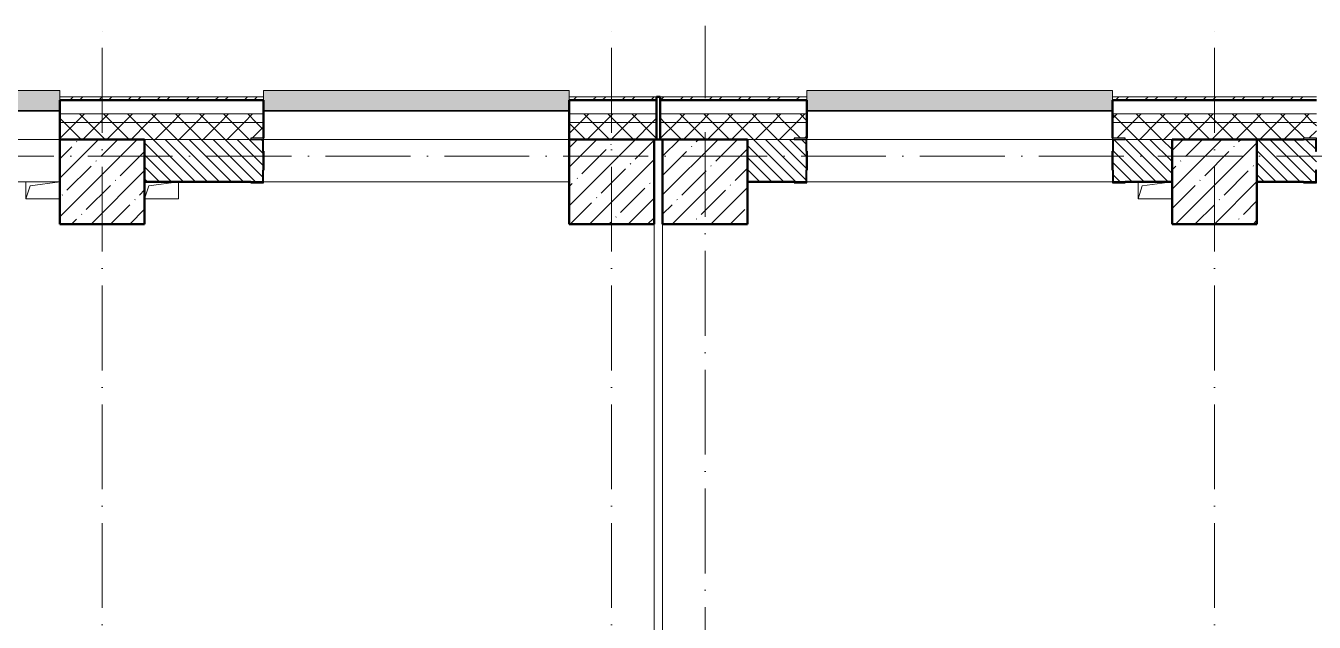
# Model space of a CAD drawing. Header units: millimetres. Extents: x -356862 to 418287, y 0 to 839748.
# Drawn here: x -141915 to -134328, y 465651 to 469166 of the extents above; entities that cross this region are included whole.
import ezdxf

# ---------------------------------------------------------------- set-up
doc = ezdxf.new("R2010")
doc.units = ezdxf.units.MM
doc.linetypes.add('50_200_ШТРИХ_1Т_ш5_п1_п1_', pattern=[700, 500, -100, 0, -100])
for name, color, linetype, lineweight in [('A-FLOR-____-OTLN', 7, 'Continuous', 9), ('A-GENM-____-MCUT', 7, 'Continuous', 25), ('A-GENM-____-OTLN', 7, 'Continuous', 9), ('A-GENM-____-OTLN-1', 7, 'Continuous', 25), ('A-GLAZ-____-OTLN', 7, 'Continuous', 9), ('A-WALL-____-MCUT-2', 7, 'Continuous', 50), ('A-WALL-____-MCUT-3', 7, 'Continuous', 9), ('A-WALL-____-OTLN', 7, 'Continuous', 9), ('A-WALL-____-PATT-1', 7, 'Continuous', 9), ('A-WALL-FNSH-MCUT-1', 7, 'Continuous', 9), ('S-COLS-____-MCUT', 7, 'Continuous', 50), ('S-COLS-____-OTLN', 7, 'Continuous', 9), ('S-GRID-____-OTLN-1', 7, '50_200_ШТРИХ_1Т_ш5_п1_п1_', 9)]:
    doc.layers.add(name, color=color, linetype=linetype, lineweight=lineweight)
doc.layers.add('A-GLAZ-____-OTLN-1', color=7, linetype='Continuous', lineweight=9, true_color=0xc0c0c0)
pattern_1 = [(45, (-176515.07, 459015.94), (-70.71068, 70.71068), []), (135, (-176515.07, 459015.94), (-70.71068, -70.71068), [])]
pattern_2 = [(45, (-176515.07, 459015.94), (-114.04925, 114.04925), []), (45, (-176401.02, 459015.94), (-114.04925, 114.04925), [201.612, -40.322, 3.353, -36.97])]
pattern_3 = [(135, (-176515.067, 459015.94), (-35.35534, -35.35534), [])]
pattern_4 = [(45, (-176515.07, 459015.94), (-85.53659, 85.53659), []), (45, (-176458.04, 459015.94), (-85.53659, 85.53659), [])]

# ---------------------------------------------------------------- blocks, each defined once
blk = doc.blocks.new('BSC_Колонна _Прямоугольная - 500х500-V105-АР1_План отверстий 1 этажа в осях 1-64_А-ГГ')
at = {"layer": 'S-COLS-____-OTLN'}
h = blk.add_hatch(dxfattribs=at)
h.set_pattern_fill('FP_137', color=256, style=0, pattern_type=2)
h.set_pattern_definition([(45, (-38050, -9231.04), (-114.04925, 114.04925), []), (45, (-37935.95, -9231.04), (-114.04925, 114.04925), [201.613, -40.323, 3.353, -36.97])])
h.paths.add_polyline_path([(-250, -250), (250, -250), (250, 250), (-250, 250), (-250, 103.4)], flags=0)
at = {"layer": 'S-COLS-____-MCUT'}
for p, q in [((250, 250), (-250, 250)), ((-250, 250), (-250, -250)), ((250, -250), (250, 250)), ((-250, -250), (250, -250))]:
    blk.add_line(p, q, dxfattribs=at)
blk = doc.blocks.new('Фахверк_СКБ_Уголок - 250_2700-27497298-АР1_План отверстий 1 этажа в осях 1-64_А-ГГ')
at = {"layer": 'A-GENM-____-MCUT'}
for p, q in [((200, 181), (125, 181)), ((125, 181), (125, 106)), ((131, 106), (131, 175)), ((131, 175), (200, 175)), ((200, 175), (200, 181)), ((125, 106), (131, 106)), ((131, -6), (125, -6)), ((125, -6), (125, -81)), ((131, -75), (131, -6)), ((200, -75), (131, -75)), ((200, -81), (200, -75)), ((125, -81), (200, -81))]:
    blk.add_line(p, q, dxfattribs=at)
blk = doc.blocks.new('AR_Отверстие прямоугольное _в плите_ - AR_Отверстие прямоугольное _в плите_-V178-АР1_План отверстий 1 этажа в осях 1-64_А-ГГ')
at = {"layer": 'A-GENM-____-OTLN'}
for p, q in [((-100, 50), (-100, -50)), ((-100, -50), (-75, 25)), ((-75, 25), (100, 50)), ((-100, -50), (100, -50))]:
    blk.add_line(p, q, dxfattribs=at)
blk = doc.blocks.new('AR_Отверстие прямоугольное _в плите_ - AR_Отверстие прямоугольное _в плите_-V177-АР1_План отверстий 1 этажа в осях 1-64_А-ГГ')
at = {"layer": 'A-GENM-____-OTLN'}
for p, q in [((-100, -50), (-75, 25)), ((-75, 25), (100, 50)), ((100, -50), (100, 50)), ((-100, -50), (100, -50))]:
    blk.add_line(p, q, dxfattribs=at)
blk = doc.blocks.new('Отлив_СКБ - Отлив витража_120_НВФ-31885689-АР1_План отверстий 1 этажа в осях 1-64_А-ГГ')
at = {"layer": 'A-GLAZ-____-OTLN-1'}
for points in [[(1800, 2), (1800, 120), (0, 120), (0, 2), (1264.5, 2)], [(1264.5, 0), (1800, 0), (1800, 2), (0, 2), (0, 0)]]:
    blk.add_hatch(color=256, dxfattribs=at).paths.add_polyline_path(points, flags=0)
at = {"layer": 'A-GLAZ-____-OTLN'}
for p, q in [((0, 83), (0, 120)), ((1800, 120), (0, 120)), ((1800, 120), (1800, 83)), ((0, 2), (1800, 2)), ((1800, 0), (0, 0))]:
    blk.add_line(p, q, dxfattribs=at)
blk = doc.blocks.new('Стены 4 - Стены 4-31195499-АР1_План отверстий 1 этажа в осях 1-64_А-ГГ')
at = {"layer": 'A-WALL-____-MCUT-2'}
for p, q in [((-1798.5, 41030.2), (-1798.5, 41010.2)), ((-1548.5, 41030.2), (-1798.5, 41030.2)), ((-1798.5, 41010.2), (-1548.5, 41010.2)), ((-1548.5, 41010.2), (-1548.5, 41030.2))]:
    blk.add_line(p, q, dxfattribs=at)

msp = doc.modelspace()

# ---------------------------------------------------------------- hatches: boundary and pattern name
at = {"layer": 'A-WALL-____-PATT-1'}
h = msp.add_hatch(dxfattribs=at)
h.set_pattern_fill('FP_3', color=256, style=0, pattern_type=2)
h.set_pattern_definition(pattern_4)
h.paths.add_polyline_path([(-138200.0675, 468726.983), (-138200.0675, 468746.983), (-138715.0675, 468746.983), (-138715.0675, 468726.983), (-138529.5354, 468726.983)], flags=0)
h.paths.add_polyline_path([(-140515.0675, 468726.983), (-140515.0675, 468746.983), (-141715.0675, 468746.983), (-141715.0675, 468726.983), (-141180.7318, 468726.983)], flags=0)
h.paths.add_polyline_path([(-143515.0675, 468726.983), (-143515.0675, 468746.983), (-144715.0675, 468746.983), (-144715.0675, 468726.983)], flags=0)
h.paths.add_polyline_path([(-146515.0675, 468726.983), (-146515.0675, 468746.983), (-147715.0675, 468746.983), (-147715.0675, 468726.983)], flags=0)
h.paths.add_polyline_path([(-149515.0675, 468726.983), (-149515.0675, 468746.983), (-152665.0675, 468746.983), (-152665.0675, 468726.983), (-151785.5175, 468726.983)], flags=0)
h = msp.add_hatch(dxfattribs=at)
h.set_pattern_fill('FP_3', color=256, style=0, pattern_type=2)
h.set_pattern_definition(pattern_4)
h.paths.add_polyline_path([(-104650.0675, 468726.983), (-104650.0675, 468746.983), (-108515.0675, 468746.983), (-108515.0675, 468726.983), (-105831.446, 468726.983)], flags=0)
h.paths.add_polyline_path([(-110315.0675, 468726.983), (-110315.0675, 468746.983), (-111515.0675, 468746.983), (-111515.0675, 468726.983), (-111133.8389, 468726.983)], flags=0)
h.paths.add_polyline_path([(-113785.0353, 468726.983), (-113315.0675, 468726.983), (-113315.0675, 468746.983), (-114515.0675, 468746.983), (-114515.0675, 468726.983)], flags=0)
h.paths.add_polyline_path([(-122315.0675, 468726.983), (-122315.0675, 468746.983), (-123515.0675, 468746.983), (-123515.0675, 468726.983), (-123506.0889, 468726.983)], flags=0)
h.paths.add_polyline_path([(-125315.0675, 468726.983), (-125315.0675, 468746.983), (-126515.0675, 468746.983), (-126515.0675, 468726.983)], flags=0)
h.paths.add_polyline_path([(-131315.0675, 468726.983), (-131315.0675, 468746.983), (-132515.0675, 468746.983), (-132515.0675, 468726.983), (-132343.4104, 468726.983)], flags=0)
h.paths.add_polyline_path([(-128315.0675, 468726.983), (-128315.0675, 468746.983), (-129515.0675, 468746.983), (-129515.0675, 468726.983), (-128808.4818, 468726.983)], flags=0)
h.paths.add_polyline_path([(-134315.0675, 468726.983), (-134315.0675, 468746.983), (-135515.0675, 468746.983), (-135515.0675, 468726.983), (-134994.6068, 468726.983)], flags=0)
h.paths.add_polyline_path([(-138087.6693, 468726.983), (-137315.0675, 468726.983), (-137315.0675, 468746.983), (-138180.0675, 468746.983), (-138180.0675, 468726.983)], flags=0)
h = msp.add_hatch(dxfattribs=at)
h.set_pattern_fill('FP_1', color=256, style=0, pattern_type=2)
h.set_pattern_definition(pattern_1)
h.paths.add_polyline_path([(-138529.5354, 468596.983), (-138200.0675, 468596.983), (-138200.0675, 468646.983), (-138715.0675, 468646.983), (-138715.0675, 468596.983)], flags=0)
h.paths.add_polyline_path([(-140515.0675, 468596.983), (-140515.0675, 468646.983), (-141715.0675, 468646.983), (-141715.0675, 468596.983), (-141180.7318, 468596.983)], flags=0)
h.paths.add_polyline_path([(-143515.0675, 468596.983), (-143515.0675, 468646.983), (-144715.0675, 468646.983), (-144715.0675, 468596.983)], flags=0)
h.paths.add_polyline_path([(-146515.0675, 468596.983), (-146515.0675, 468646.983), (-147715.0675, 468646.983), (-147715.0675, 468596.983)], flags=0)
h.paths.add_polyline_path([(-149515.0675, 468596.983), (-149515.0675, 468646.983), (-152688.0675, 468646.983), (-152688.0675, 468596.983), (-151785.5175, 468596.983)], flags=0)
h = msp.add_hatch(dxfattribs=at)
h.set_pattern_fill('FP_1', color=256, style=0, pattern_type=2)
h.set_pattern_definition(pattern_1)
h.paths.add_polyline_path([(-138529.5354, 468496.983), (-138200.0675, 468496.983), (-138200.0675, 468596.983), (-138715.0675, 468596.983), (-138715.0675, 468496.983)], flags=0)
h.paths.add_polyline_path([(-141715.0675, 468496.983), (-140590.0675, 468496.983), (-140590.0675, 468502.983), (-140515.0675, 468502.983), (-140515.0675, 468596.983), (-141715.0675, 468596.983)], flags=0)
h.paths.add_polyline_path([(-143590.0675, 468496.983), (-143590.0675, 468502.983), (-143515.0675, 468502.983), (-143515.0675, 468596.983), (-144715.0675, 468596.983), (-144715.0675, 468502.983), (-144640.0675, 468502.983), (-144640.0675, 468496.983)], flags=0)
h.paths.add_polyline_path([(-146590.0675, 468496.983), (-146590.0675, 468502.983), (-146515.0675, 468502.983), (-146515.0675, 468596.983), (-147715.0675, 468596.983), (-147715.0675, 468496.983), (-147215.0675, 468496.983)], flags=0)
h.paths.add_polyline_path([(-149590.0675, 468496.983), (-149590.0675, 468502.983), (-149515.0675, 468502.983), (-149515.0675, 468596.983), (-152688.0675, 468596.983), (-152688.0675, 468496.983), (-150215.0675, 468496.983)], flags=0)
h = msp.add_hatch(dxfattribs=at)
h.set_pattern_fill('FP_1', color=256, style=0, pattern_type=2)
h.set_pattern_definition(pattern_1)
h.paths.add_polyline_path([(-104650.0675, 468596.983), (-104650.0675, 468646.983), (-108515.0675, 468646.983), (-108515.0675, 468596.983), (-105831.446, 468596.983)], flags=0)
h.paths.add_polyline_path([(-111133.8389, 468596.983), (-110315.0675, 468596.983), (-110315.0675, 468646.983), (-111515.0675, 468646.983), (-111515.0675, 468596.983)], flags=0)
h.paths.add_polyline_path([(-113315.0675, 468596.983), (-113315.0675, 468646.983), (-114515.0675, 468646.983), (-114515.0675, 468596.983), (-113785.0353, 468596.983)], flags=0)
h.paths.add_polyline_path([(-122315.0675, 468596.983), (-122315.0675, 468646.983), (-123515.0675, 468646.983), (-123515.0675, 468596.983), (-123506.0889, 468596.983)], flags=0)
h.paths.add_polyline_path([(-125315.0675, 468596.983), (-125315.0675, 468646.983), (-126515.0675, 468646.983), (-126515.0675, 468596.983)], flags=0)
h.paths.add_polyline_path([(-128808.4818, 468596.983), (-128315.0675, 468596.983), (-128315.0675, 468646.983), (-129515.0675, 468646.983), (-129515.0675, 468596.983)], flags=0)
h.paths.add_polyline_path([(-131315.0675, 468596.983), (-131315.0675, 468646.983), (-132515.0675, 468646.983), (-132515.0675, 468596.983), (-132343.4104, 468596.983)], flags=0)
h.paths.add_polyline_path([(-134315.0675, 468596.983), (-134315.0675, 468646.983), (-135515.0675, 468646.983), (-135515.0675, 468596.983), (-134994.6068, 468596.983)], flags=0)
h.paths.add_polyline_path([(-137645.8032, 468596.983), (-137315.0675, 468596.983), (-137315.0675, 468646.983), (-138180.0675, 468646.983), (-138180.0675, 468596.983), (-138087.6693, 468596.983)], flags=0)
h = msp.add_hatch(dxfattribs=at)
h.set_pattern_fill('FP_1', color=256, style=0, pattern_type=2)
h.set_pattern_definition(pattern_1)
h.paths.add_polyline_path([(-105165.0675, 468496.983), (-104650.0675, 468496.983), (-104650.0675, 468596.983), (-108515.0675, 468596.983), (-108515.0675, 468502.983), (-108440.0675, 468502.983), (-108440.0675, 468496.983), (-105831.446, 468496.983)], flags=0)
h.paths.add_polyline_path([(-110390.0675, 468496.983), (-110390.0675, 468502.983), (-110315.0675, 468502.983), (-110315.0675, 468596.983), (-111515.0675, 468596.983), (-111515.0675, 468502.983), (-111440.0675, 468502.983), (-111440.0675, 468496.983), (-111133.8389, 468496.983)], flags=0)
h.paths.add_polyline_path([(-114165.0675, 468496.983), (-113390.0675, 468496.983), (-113390.0675, 468502.983), (-113315.0675, 468502.983), (-113315.0675, 468596.983), (-114515.0675, 468596.983), (-114515.0675, 468502.983), (-114440.0675, 468502.983), (-114440.0675, 468496.983)], flags=0)
h.paths.add_polyline_path([(-122665.0675, 468496.983), (-122390.0675, 468496.983), (-122390.0675, 468502.983), (-122315.0675, 468502.983), (-122315.0675, 468596.983), (-123515.0675, 468596.983), (-123515.0675, 468502.983), (-123440.0675, 468502.983), (-123440.0675, 468496.983), (-123165.0675, 468496.983)], flags=0)
h.paths.add_polyline_path([(-126165.0675, 468496.983), (-125390.0675, 468496.983), (-125390.0675, 468502.983), (-125315.0675, 468502.983), (-125315.0675, 468596.983), (-126515.0675, 468596.983), (-126515.0675, 468502.983), (-126440.0675, 468502.983), (-126440.0675, 468496.983)], flags=0)
h.paths.add_polyline_path([(-128390.0675, 468496.983), (-128390.0675, 468502.983), (-128315.0675, 468502.983), (-128315.0675, 468596.983), (-129515.0675, 468596.983), (-129515.0675, 468502.983), (-129440.0675, 468502.983), (-129440.0675, 468496.983), (-128808.4818, 468496.983)], flags=0)
h.paths.add_polyline_path([(-131665.0675, 468496.983), (-131390.0675, 468496.983), (-131390.0675, 468502.983), (-131315.0675, 468502.983), (-131315.0675, 468596.983), (-132515.0675, 468596.983), (-132515.0675, 468502.983), (-132440.0675, 468502.983), (-132440.0675, 468496.983), (-132343.4104, 468496.983)], flags=0)
h.paths.add_polyline_path([(-134390.0675, 468496.983), (-134390.0675, 468502.983), (-134315.0675, 468502.983), (-134315.0675, 468596.983), (-135515.0675, 468596.983), (-135515.0675, 468502.983), (-135440.0675, 468502.983), (-135440.0675, 468496.983), (-134994.6068, 468496.983)], flags=0)
h.paths.add_polyline_path([(-137665.0675, 468496.983), (-137390.0675, 468496.983), (-137390.0675, 468502.983), (-137315.0675, 468502.983), (-137315.0675, 468596.983), (-138180.0675, 468596.983), (-138180.0675, 468496.983), (-138087.6693, 468496.983)], flags=0)
h = msp.add_hatch(dxfattribs=at)
h.set_pattern_fill('FP_6', color=256, style=0, pattern_type=2)
h.set_pattern_definition(pattern_3)
h.paths.add_polyline_path([(-141215.0675, 468246.983), (-140521.0675, 468246.983), (-140521.0675, 468315.983), (-140515.0675, 468315.983), (-140515.0675, 468427.983), (-140521.0675, 468427.983), (-140521.0675, 468496.983), (-141215.0675, 468496.983)], flags=0)
h = msp.add_hatch(dxfattribs=at)
h.set_pattern_fill('FP_6', color=256, style=0, pattern_type=2)
h.set_pattern_definition(pattern_3)
h.paths.add_polyline_path([(-135165.0675, 468246.983), (-135165.0675, 468496.983), (-135509.0675, 468496.983), (-135509.0675, 468427.983), (-135515.0675, 468427.983), (-135515.0675, 468315.983), (-135509.0675, 468315.983), (-135509.0675, 468246.983), (-135440.0675, 468246.983)], flags=0)
h.paths.add_polyline_path([(-137321.0675, 468246.983), (-137321.0675, 468315.983), (-137315.0675, 468315.983), (-137315.0675, 468427.983), (-137321.0675, 468427.983), (-137321.0675, 468496.983), (-137665.0675, 468496.983), (-137665.0675, 468246.983), (-137390.0675, 468246.983)], flags=0)
h = msp.add_hatch(dxfattribs=at)
h.set_pattern_fill('FP_6', color=256, style=0, pattern_type=2)
h.set_pattern_definition(pattern_3)
h.paths.add_polyline_path([(-134390.0675, 468246.983), (-134321.0675, 468246.983), (-134321.0675, 468315.983), (-134315.0675, 468315.983), (-134315.0675, 468427.983), (-134321.0675, 468427.983), (-134321.0675, 468496.983), (-134665.0675, 468496.983), (-134665.0675, 468246.983)], flags=0)
h.paths.add_polyline_path([(-132509.0675, 468246.983), (-132165.0675, 468246.983), (-132165.0675, 468496.983), (-132509.0675, 468496.983), (-132509.0675, 468427.983), (-132515.0675, 468427.983), (-132515.0675, 468315.983), (-132509.0675, 468315.983), (-132509.0675, 468251.2687)], flags=0)
at = {"layer": 'S-COLS-____-OTLN'}
h = msp.add_hatch(dxfattribs=at)
h.set_pattern_fill('FP_27', color=256, style=0, pattern_type=2)
h.set_pattern_definition(pattern_2)
h.paths.add_polyline_path([(-141715.0675, 467996.983), (-141215.0675, 467996.983), (-141215.0675, 468496.983), (-141715.0675, 468496.983)], flags=0)
h = msp.add_hatch(dxfattribs=at)
h.set_pattern_fill('FP_27', color=256, style=0, pattern_type=2)
h.set_pattern_definition(pattern_2)
h.paths.add_polyline_path([(-138165.0675, 467996.983), (-137665.0675, 467996.983), (-137665.0675, 468496.983), (-138165.0675, 468496.983), (-138165.0675, 468350.3669)], flags=0)
h = msp.add_hatch(dxfattribs=at)
h.set_pattern_fill('FP_27', color=256, style=0, pattern_type=2)
h.set_pattern_definition(pattern_2)
h.paths.add_polyline_path([(-135165.0675, 467996.983), (-134665.0675, 467996.983), (-134665.0675, 468496.983), (-135165.0675, 468496.983), (-135165.0675, 468350.3669)], flags=0)

# ---------------------------------------------------------------- linework, layer by layer
at = {"layer": 'A-FLOR-____-OTLN'}
for p, q in [((-138215.0675, 465096.983), (-138215.0675, 467996.983)), ((-138165.0675, 467996.983), (-138165.0675, 465096.983))]:
    msp.add_line(p, q, dxfattribs=at)
at = {"layer": 'A-WALL-____-MCUT-2'}
for p, q in [((-140515.0675, 468726.983), (-141715.0675, 468726.983)), ((-141715.0675, 468726.983), (-141715.0675, 468496.983)), ((-140515.0675, 468502.983), (-140515.0675, 468726.983)), ((-138200.0675, 468726.983), (-138715.0675, 468726.983)), ((-138715.0675, 468726.983), (-138715.0675, 468496.983)), ((-138200.0675, 468496.983), (-138200.0675, 468726.983)), ((-137315.0675, 468726.983), (-138180.0675, 468726.983)), ((-138180.0675, 468726.983), (-138180.0675, 468496.983)), ((-137315.0675, 468502.983), (-137315.0675, 468726.983)), ((-134315.0675, 468726.983), (-135515.0675, 468726.983)), ((-135515.0675, 468726.983), (-135515.0675, 468502.983)), ((-141715.0675, 468496.983), (-141215.0675, 468496.983)), ((-141215.0675, 468496.983), (-141215.0675, 468246.983)), ((-138215.0675, 468496.983), (-138200.0675, 468496.983)), ((-138180.0675, 468496.983), (-137665.0675, 468496.983)), ((-137665.0675, 468496.983), (-137665.0675, 468246.983)), ((-135165.0675, 468246.983), (-135165.0675, 468496.983)), ((-135165.0675, 468496.983), (-134390.0675, 468496.983)), ((-134665.0675, 468496.983), (-134665.0675, 468246.983)), ((-140515.0675, 468315.983), (-140515.0675, 468427.983)), ((-137315.0675, 468315.983), (-137315.0675, 468427.983)), ((-135515.0675, 468427.983), (-135515.0675, 468315.983)), ((-141215.0675, 468246.983), (-140590.0675, 468246.983)), ((-137665.0675, 468246.983), (-137390.0675, 468246.983)), ((-135440.0675, 468246.983), (-135165.0675, 468246.983)), ((-134665.0675, 468246.983), (-134390.0675, 468246.983))]:
    msp.add_line(p, q, dxfattribs=at)
at = {"layer": 'A-WALL-____-MCUT-3'}
for p, q in [((-140515.0675, 468646.983), (-141715.0675, 468646.983)), ((-140515.0675, 468596.983), (-141715.0675, 468596.983)), ((-138200.0675, 468646.983), (-138715.0675, 468646.983)), ((-138200.0675, 468596.983), (-138715.0675, 468596.983)), ((-137315.0675, 468646.983), (-138180.0675, 468646.983)), ((-137315.0675, 468596.983), (-138180.0675, 468596.983)), ((-134315.0675, 468646.983), (-135515.0675, 468646.983)), ((-134315.0675, 468596.983), (-135515.0675, 468596.983)), ((-141215.0675, 468496.983), (-140590.0675, 468496.983)), ((-137390.0675, 468496.983), (-137665.0675, 468496.983)), ((-135165.0675, 468496.983), (-135440.0675, 468496.983))]:
    msp.add_line(p, q, dxfattribs=at)
at = {"layer": 'A-WALL-____-OTLN'}
for p, q in [((-141715.0675, 468496.983), (-143515.0675, 468496.983)), ((-140515.0675, 468496.983), (-138715.0675, 468496.983)), ((-137315.0675, 468496.983), (-135515.0675, 468496.983)), ((-141715.0675, 468246.983), (-143515.0675, 468246.983)), ((-138715.0675, 468246.983), (-140515.0675, 468246.983)), ((-135515.0675, 468246.983), (-137315.0675, 468246.983))]:
    msp.add_line(p, q, dxfattribs=at)
at = {"layer": 'A-WALL-FNSH-MCUT-1'}
for p, q in [((-140515.0675, 468746.983), (-141715.0675, 468746.983)), ((-141715.0675, 468746.983), (-141715.0675, 468726.983)), ((-140515.0675, 468726.983), (-140515.0675, 468746.983)), ((-140515.0675, 468726.983), (-140515.0675, 468726.983)), ((-138200.0675, 468746.983), (-138715.0675, 468746.983)), ((-138715.0675, 468746.983), (-138715.0675, 468726.983)), ((-138200.0675, 468726.983), (-138200.0675, 468746.983)), ((-137315.0675, 468746.983), (-138180.0675, 468746.983)), ((-138180.0675, 468746.983), (-138180.0675, 468726.983)), ((-137315.0675, 468726.983), (-137315.0675, 468746.983)), ((-134315.0675, 468746.983), (-135515.0675, 468746.983)), ((-135515.0675, 468746.983), (-135515.0675, 468726.983)), ((-135515.0675, 468726.983), (-135515.0675, 468726.983))]:
    msp.add_line(p, q, dxfattribs=at)
at = {"layer": 'S-COLS-____-MCUT'}
for p, q in [((-141215.0675, 468496.983), (-141715.0675, 468496.983)), ((-141715.0675, 468496.983), (-141715.0675, 467996.983)), ((-141215.0675, 467996.983), (-141215.0675, 468496.983)), ((-137665.0675, 468496.983), (-138165.0675, 468496.983)), ((-138165.0675, 468496.983), (-138165.0675, 467996.983)), ((-137665.0675, 467996.983), (-137665.0675, 468496.983)), ((-134665.0675, 468496.983), (-135165.0675, 468496.983)), ((-135165.0675, 468496.983), (-135165.0675, 467996.983)), ((-134665.0675, 467996.983), (-134665.0675, 468496.983)), ((-141715.0675, 467996.983), (-141215.0675, 467996.983)), ((-138165.0675, 467996.983), (-137665.0675, 467996.983)), ((-135165.0675, 467996.983), (-134665.0675, 467996.983))]:
    msp.add_line(p, q, dxfattribs=at)
at = {"layer": 'S-GRID-____-OTLN-1'}
for p, q in [((-141465.0675, 454533.3346), (-141465.0675, 469166.4803)), ((-138465.0675, 454533.3346), (-138465.0675, 469166.4803)), ((-137915.0675, 454737.3823), (-137915.0675, 469166.4803)), ((-134915.0675, 454533.3346), (-134915.0675, 469166.4803)), ((-72440.6609, 468396.983), (-180971.4299, 468396.983))]:
    msp.add_line(p, q, dxfattribs=at)

# ---------------------------------------------------------------- block references
at = {"layer": 'A-GENM-____-OTLN'}
for name, p in [('AR_Отверстие прямоугольное _в плите_ - AR_Отверстие прямоугольное _в плите_-V178-АР1_План отверстий 1 этажа в осях 1-64_А-ГГ', (-141815.0675, 468196.983)), ('AR_Отверстие прямоугольное _в плите_ - AR_Отверстие прямоугольное _в плите_-V177-АР1_План отверстий 1 этажа в осях 1-64_А-ГГ', (-141115.0675, 468196.983)), ('AR_Отверстие прямоугольное _в плите_ - AR_Отверстие прямоугольное _в плите_-V178-АР1_План отверстий 1 этажа в осях 1-64_А-ГГ', (-135265.0675, 468196.983))]:
    msp.add_blockref(name, p, dxfattribs=at)
at = {"layer": 'A-GENM-____-OTLN-1', "rotation": 180}
for p in [(-140390.0675, 468421.983), (-137190.0675, 468421.983), (-134190.0675, 468421.983)]:
    msp.add_blockref('Фахверк_СКБ_Уголок - 250_2700-27497298-АР1_План отверстий 1 этажа в осях 1-64_А-ГГ', p, dxfattribs=at)
at = {"layer": 'A-GENM-____-OTLN-1'}
msp.add_blockref('Фахверк_СКБ_Уголок - 250_2700-27497298-АР1_План отверстий 1 этажа в осях 1-64_А-ГГ', (-135640.0675, 468321.983), dxfattribs=at)
at = {"layer": 'A-GLAZ-____-OTLN'}
for p in [(-143515.0675, 468663.983), (-140515.0675, 468663.983), (-137315.0675, 468663.983)]:
    msp.add_blockref('Отлив_СКБ - Отлив витража_120_НВФ-31885689-АР1_План отверстий 1 этажа в осях 1-64_А-ГГ', p, dxfattribs=at)
at = {"layer": 'A-WALL-____-OTLN', "rotation": 89.9999999999999}
msp.add_blockref('Стены 4 - Стены 4-31195499-АР1_План отверстий 1 этажа в осях 1-64_А-ГГ', (-97169.8255, 470295.4947), dxfattribs=at)
at = {"layer": 'S-COLS-____-OTLN'}
msp.add_blockref('BSC_Колонна _Прямоугольная - 500х500-V105-АР1_План отверстий 1 этажа в осях 1-64_А-ГГ', (-138465.0675, 468246.983), dxfattribs=at)

doc.saveas('drawing.dxf')
